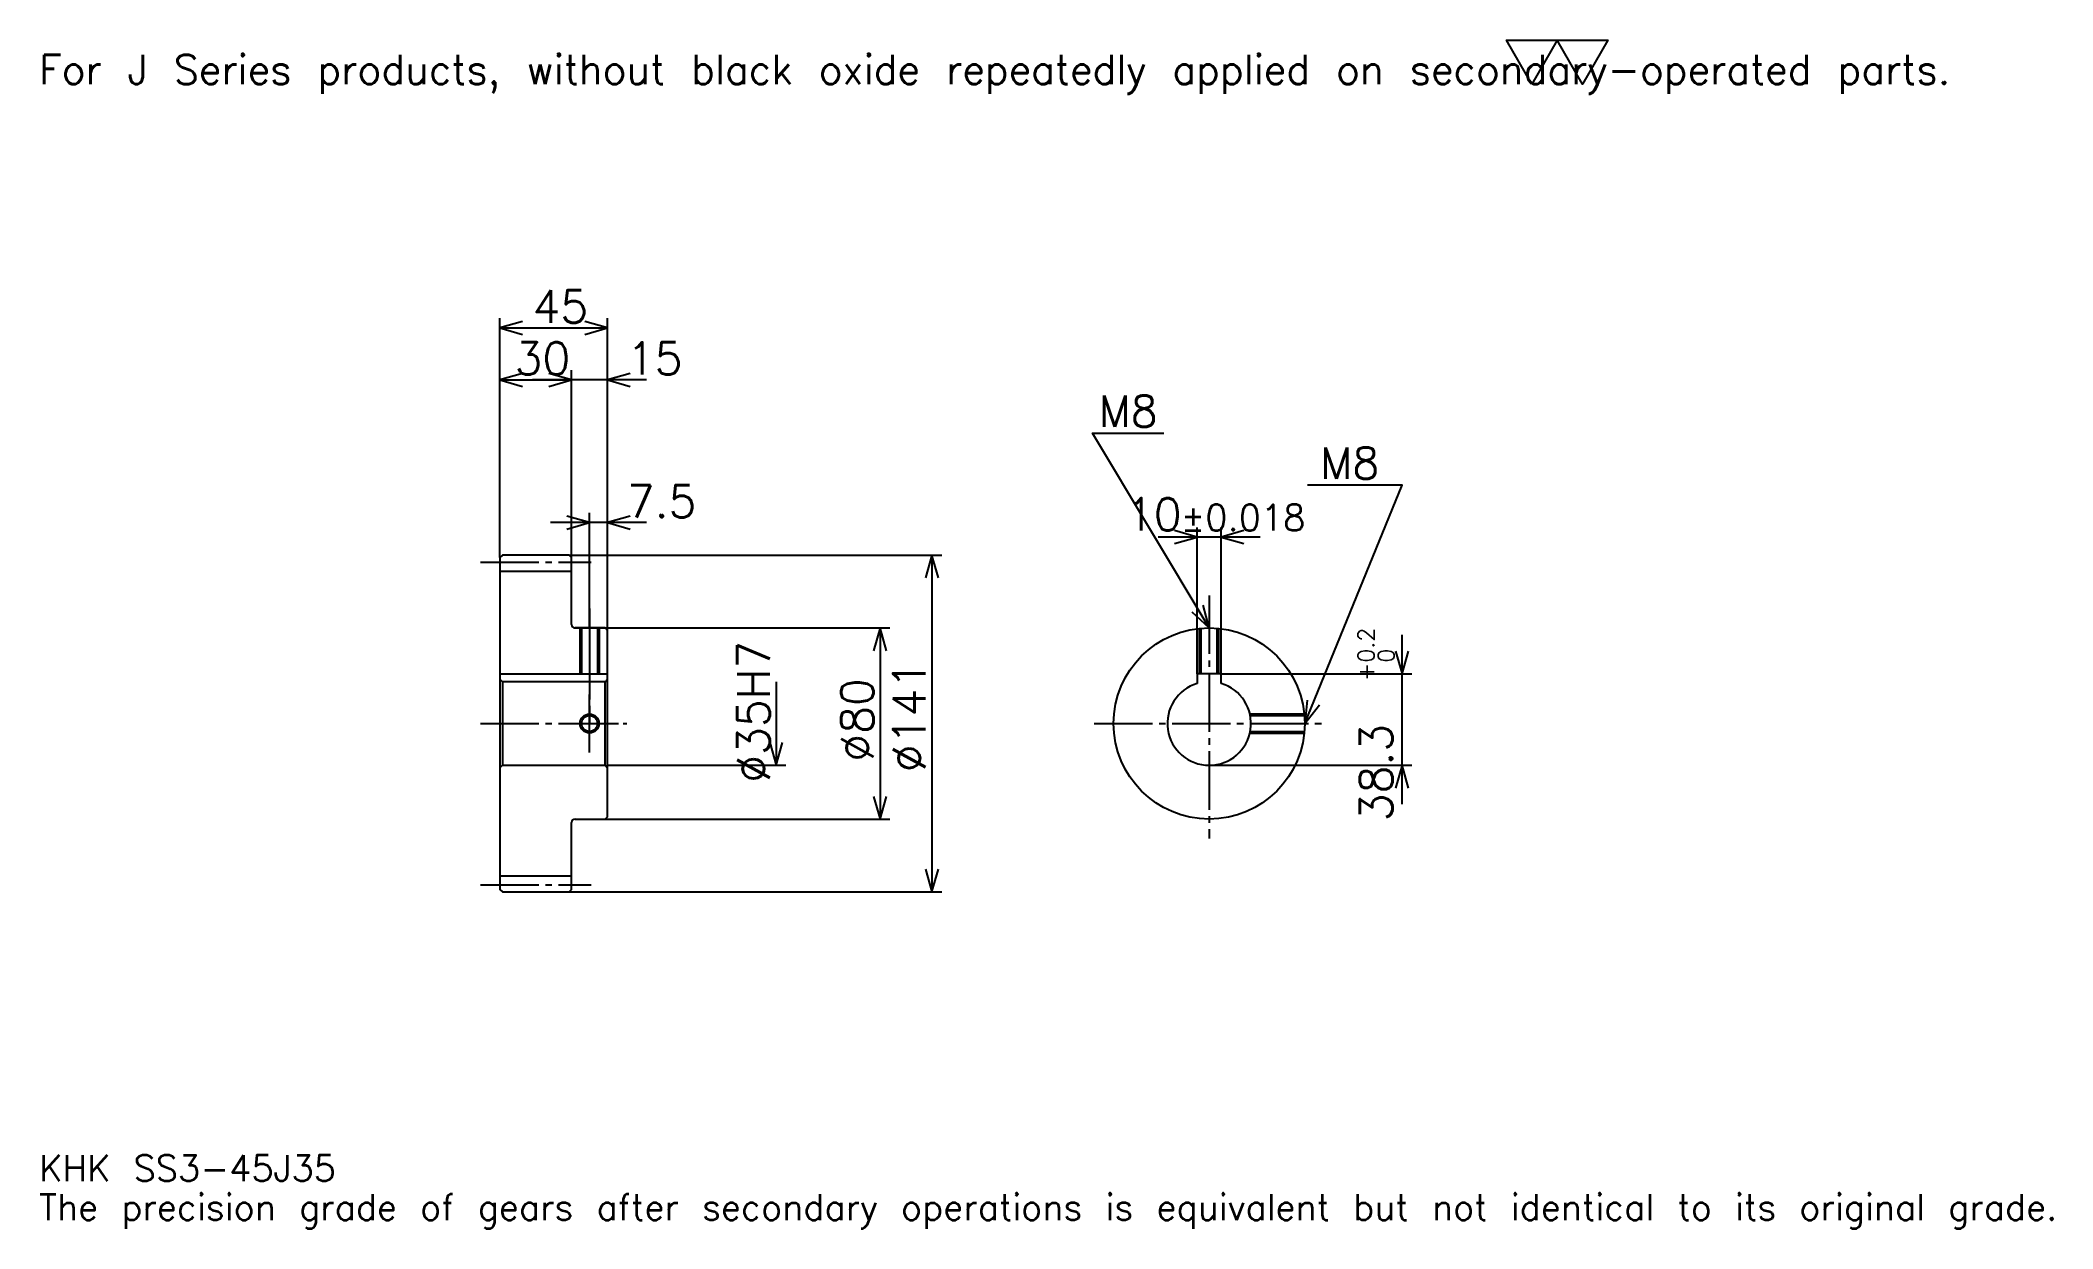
# Model space of a CAD drawing. Extents: x 28 to 870, y 10 to 508.
import ezdxf

# ---------------------------------------------------------------- set-up
doc = ezdxf.new("R2010")
doc.units = 0
doc.linetypes.add('DASHDOT', pattern=[32.608695, 24.456522, -2.717391, 2.717391, -2.717391])
doc.layers.get('0').update_dxf_attribs({"linetype": 'CONTINUOUS'})
doc.layers.add('DASHDOT', color=6, linetype='DASHDOT')
doc.styles.add('KANJI', font='TXT', dxfattribs={"bigfont": 'BIGFONT'})

msp = doc.modelspace()

# ---------------------------------------------------------------- linework, layer by layer
at = {"color": 5}
for p, q in [((220.108688, 291.967407), (220.108688, 391.152161)), ((265.108704, 291.967407), (265.108704, 391.152161)), ((220.108688, 387.076111), (265.108704, 387.076111)), ((220.108688, 365.336975), (250.108688, 365.336975)), ((281.413025, 365.336975), (233.804337, 365.336975)), ((250.108688, 291.967407), (250.108688, 369.413025)), ((281.413025, 305.554352), (241.304337, 305.554352)), ((257.608704, 291.967407), (257.608704, 309.630432)), ((512.065186, 242.267395), (512.065186, 303.586945)), ((522.065186, 242.267395), (522.065186, 303.586945)), ((538.369568, 299.510864), (495.760864, 299.510864)), ((220.108688, 290.967407), (220.108688, 291.967407)), ((249.108688, 291.967407), (265.108704, 291.967407)), ((250.108688, 290.967407), (250.108688, 291.967407)), ((257.608704, 261.467407), (257.608704, 291.967407)), ((257.608704, 261.467407), (257.608704, 291.967407)), ((265.108704, 291.967407), (405.054321, 291.967407)), ((265.108704, 260.467407), (265.108704, 291.967407)), ((400.978271, 291.967407), (400.978271, 150.967392)), ((251.608688, 261.467407), (265.108704, 261.467407)), ((265.108704, 261.467407), (383.315186, 261.467407)), ((379.239136, 261.467407), (379.239136, 181.467392)), ((597.82605, 187.66304), (597.82605, 258.571747)), ((335.760864, 238.967392), (335.760864, 203.967392)), ((522.065186, 242.267395), (601.902161, 242.267395)), ((265.108704, 203.967392), (339.836945, 203.967392)), ((517.065186, 203.967392), (601.902161, 203.967392)), ((251.608688, 181.467392), (265.108704, 181.467392)), ((265.108704, 181.467392), (383.315186, 181.467392)), ((249.108688, 150.967392), (265.108704, 150.967392)), ((265.108704, 150.967392), (405.054321, 150.967392))]:
    msp.add_line(p, q, dxfattribs=at)
at = {"color": 4}
for p, q in [((220.108688, 285.217407), (250.108688, 285.217407)), ((220.108688, 242.267395), (265.108704, 242.267395)), ((221.108688, 238.967392), (221.108688, 203.967392)), ((264.108704, 238.967392), (265.108704, 239.967392)), ((264.108704, 203.967392), (265.108704, 202.967392)), ((220.108688, 157.717392), (250.108688, 157.717392))]:
    msp.add_line(p, q, dxfattribs=at)
at = {"color": 7}
msp.add_lwpolyline([(652.173889, 489.130432), (641.57605, 507.5), (683.967346, 507.5), (673.369568, 489.130432), (662.771729, 507.5), (652.173889, 489.130432)], dxfattribs=at)
at = {"color": 5}
for points in [[(229.619553, 389.793488), (220.108688, 387.076111), (229.619553, 384.358704)], [(255.597809, 384.358704), (265.108704, 387.076111), (255.597809, 389.793488)], [(229.619553, 368.054352), (220.108688, 365.336975), (229.619553, 362.619568)], [(240.597824, 362.619568), (250.108688, 365.336975), (240.597824, 368.054352)], [(240.597824, 362.619568), (250.108688, 365.336975), (240.597824, 368.054352)], [(274.619568, 368.054352), (265.108704, 365.336975), (274.619568, 362.619568)], [(517.065186, 261.467407), (468.152161, 342.989136), (498.043457, 342.989136)], [(557.065186, 221.467392), (597.82605, 321.25), (558.152161, 321.25)], [(248.097824, 302.836975), (257.608704, 305.554352), (248.097824, 308.271729)], [(274.619568, 308.271729), (265.108704, 305.554352), (274.619568, 302.836975)], [(502.554321, 296.793457), (512.065186, 299.510864), (502.554321, 302.228271)], [(531.57605, 302.228271), (522.065186, 299.510864), (531.57605, 296.793457)], [(403.695648, 282.456512), (400.978271, 291.967407), (398.260864, 282.456512)], [(509.841736, 268.224792), (517.065186, 261.467407), (514.502014, 271.020996)], [(381.956512, 251.956528), (379.239136, 261.467407), (376.521729, 251.956528)], [(595.108704, 251.778259), (597.82605, 242.267395), (600.543457, 251.778259)], [(558.14624, 231.299591), (557.065186, 221.467392), (563.177429, 229.24437)], [(333.043457, 213.478256), (335.760864, 203.967392), (338.478271, 213.478256)], [(600.543457, 194.456528), (597.82605, 203.967392), (595.108704, 194.456528)], [(376.521729, 190.978256), (379.239136, 181.467392), (381.956512, 190.978256)], [(398.260864, 160.478271), (400.978271, 150.967392), (403.695648, 160.478271)]]:
    msp.add_lwpolyline(points, dxfattribs=at)
at = {"color": 4}
for points in [[(250.108688, 262.967407), (250.108688, 290.967407), (249.108688, 291.967407), (221.108688, 291.967407), (220.108688, 290.967407), (220.108688, 202.967392)], [(251.608688, 181.467392), (264.108704, 181.467392), (265.108704, 182.467392), (265.108704, 260.467407), (264.108704, 261.467407), (251.608688, 261.467407)], [(253.608688, 261.467407), (253.608688, 242.267395)], [(254.283691, 261.467407), (254.283691, 242.267395)], [(260.933685, 261.467407), (260.933685, 242.267395)], [(261.608704, 261.467407), (261.608704, 242.267395)], [(513.065186, 242.267395), (513.065186, 261.266876)], [(513.740173, 242.267395), (513.740173, 261.328949)], [(520.390198, 242.267395), (520.390198, 261.328949)], [(521.065186, 242.267395), (521.065186, 261.266876)], [(220.108688, 202.967392), (221.108688, 203.967392), (264.108704, 203.967392), (264.108704, 238.967392), (221.108688, 238.967392), (220.108688, 239.967392)], [(522.065186, 238.2379), (522.065186, 242.267395), (512.065186, 242.267395), (512.065186, 238.2379)], [(534.101929, 225.467392), (556.864685, 225.467392)], [(534.246399, 224.792389), (556.926758, 224.792389)], [(534.101929, 217.467392), (556.864685, 217.467392)], [(534.246399, 218.142395), (556.926758, 218.142395)], [(220.108688, 202.967392), (220.108688, 151.967392), (221.108688, 150.967392), (249.108688, 150.967392), (250.108688, 151.967392), (250.108688, 179.967392)]]:
    msp.add_lwpolyline(points, dxfattribs=at)
for centre, radius in [((517.065186, 221.467392), 40), ((257.608704, 221.467392), 3.325)]:
    msp.add_circle(centre, radius, dxfattribs=at)
at = {"color": 7}
msp.add_circle((257.608704, 221.467392), 4, dxfattribs=at)
at = {"color": 4}
for centre, radius, start, end in [((251.608688, 262.967407), 1.5, 180, 270), ((517.065186, 221.467392), 17.5, 106.601549926, 73.398450074), ((251.608688, 179.967392), 1.5, 90, 180)]:
    msp.add_arc(centre, radius, start, end, dxfattribs=at)
at = {"layer": 'DASHDOT', "color": 7}
for p, q in [((211.956512, 288.967407), (258.260864, 288.967407)), ((517.065186, 275.054352), (517.065186, 173.315216)), ((257.608704, 261.467407), (257.608704, 221.467392)), ((211.956512, 221.467392), (273.260864, 221.467392)), ((468.913025, 221.467392), (565.217407, 221.467392)), ((211.956512, 153.967392), (258.260864, 153.967392))]:
    msp.add_line(p, q, dxfattribs=at)
for points in [[(257.608704, 269.619568), (257.608704, 234.115219)], [(257.608704, 209.315216), (257.608704, 233.619568)], [(245.456512, 221.467392), (269.760864, 221.467392)]]:
    msp.add_lwpolyline(points, dxfattribs=at)

# ---------------------------------------------------------------- texts
at = {"color": 7, "style": 'KANJI'}
for s, height, p in [('For J Series products, without black oxide repeatedly applied on secondary-operated parts.', 12.228261, (27.173914, 489.130432)), ('45', 13.586957, (233.777161, 389.25)), ('30', 13.586957, (226.277161, 367.510864)), ('15', 13.586957, (273.260864, 367.510864)), ('M8', 13.043479, (470.869568, 345.706512)), ('M8', 13.043479, (563.586975, 323.967407)), ('7.5', 13.586957, (273.260864, 307.728271)), ('10', 13.586957, (482.225586, 302.228271)), ('%%p0.018', 10.869565, (505.185852, 302.228271)), ('KHK SS3-45J35', 10.869565, (27.173914, 29.891304)), ('The precision grade of gears after secondary operations is equivalent but not identical to its original grade.', 10.869565, (27.173914, 13.586957))]:
    msp.add_text(s, height=height, dxfattribs=at).set_placement(p)
for s, height, p in [('%%c35H7', 13.586957, (333.043457, 196.671204)), ('0.2', 6.793478, (586.141296, 246.964539)), ('+', 6.793478, (586.141296, 239.355835)), ('0', 6.793478, (594.565186, 246.964539)), ('%%c80', 13.586957, (376.521729, 205.502716)), ('%%c141', 13.586957, (398.260864, 201.08696)), ('38.3', 13.586957, (593.75, 180.546112))]:
    msp.add_text(s, height=height, rotation=90, dxfattribs=at).set_placement(p)

doc.saveas('drawing.dxf')
